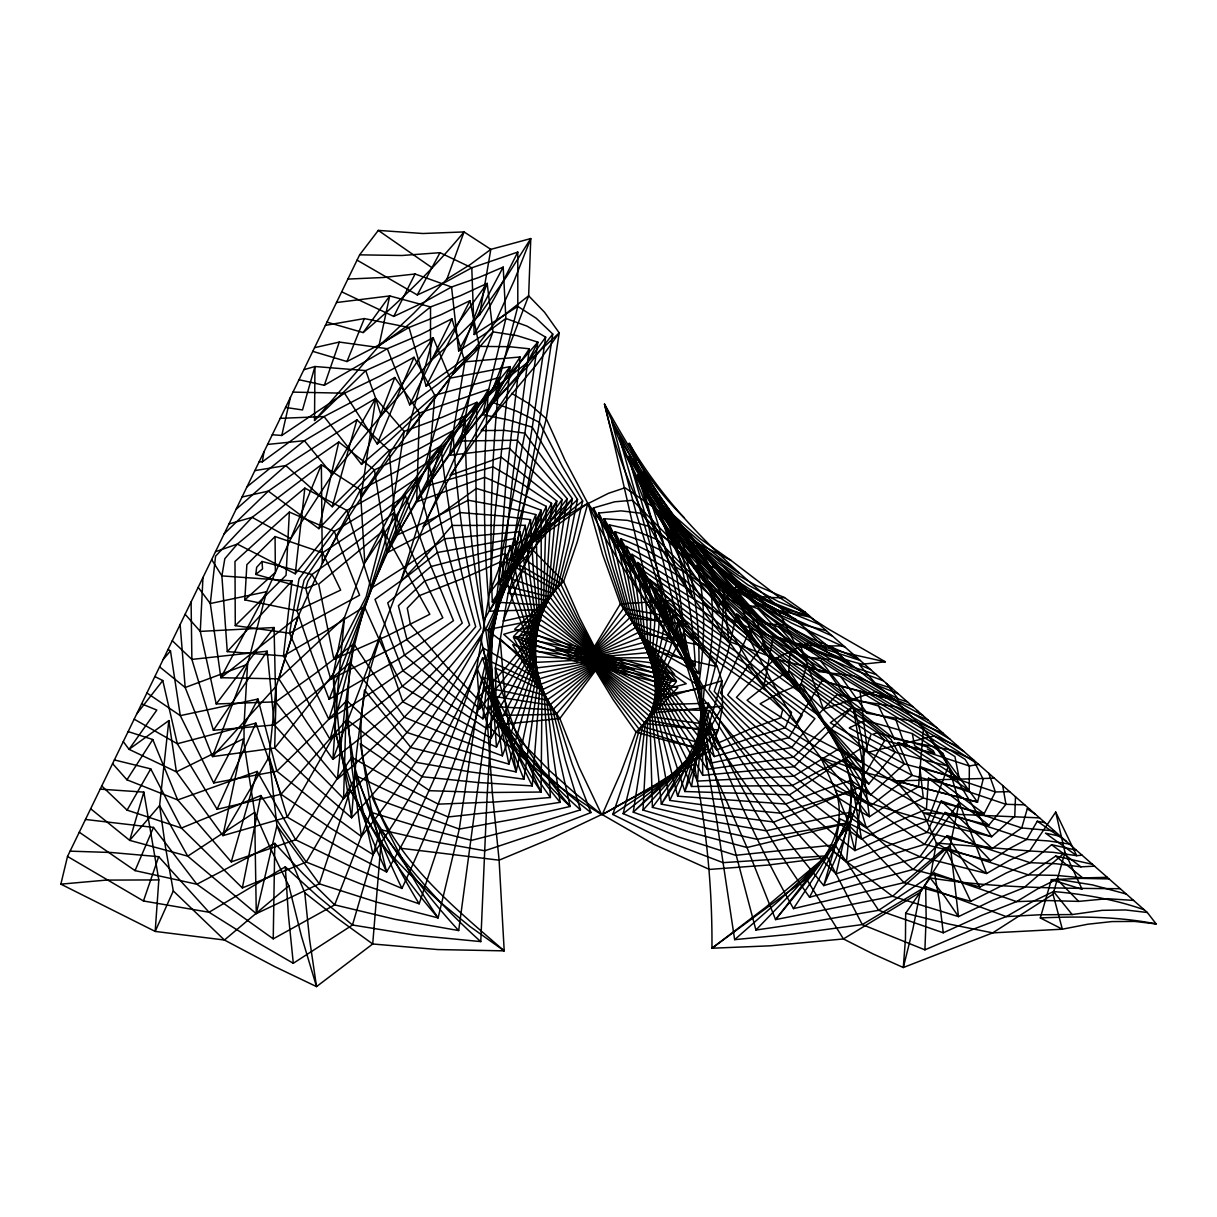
<?xml version="1.0" encoding="UTF-8"?>
<svg xmlns="http://www.w3.org/2000/svg" width="1217" height="1217" viewBox="0 0 1217 1217"><rect width="100%" height="100%" fill="white"/><g stroke="black" fill="none" stroke-linecap="round" stroke-linejoin="round"><path stroke-width="1.5" d="M168.037 649.437L170.486 650.943L180.299 715.642L213.69 782.957L276.868 771.213L312.404 736.331L346.678 700.596L379.841 731.402L415.94 762.314L469.61 771.806L523.903 779.199L538.431 679.101L533.016 642.226L543.33 609.611L546.327 506.394L515.825 490.801L484.685 477.307L416.655 501.815L419.439 413.035L394.795 377.483L360.232 397.64L324.041 416.564L262.294 461.867L259.115 461.852M927.4 746.934L877.442 732.74L832.398 703.517L789.361 670.993L766.558 684.669L747.086 700.247C783.52 729.166 823.879 752.806 865.652 773.099L884.683 740.392L877.442 732.74L872.619 734.277L884.683 740.392L934.626 753.414L933.272 750.706L927.4 746.782M314.518 420.473L314.944 366.515L365.709 370.592L400.576 354.862L433.146 337.702L449.971 378.198L425.265 464.544L391.828 510.973L364.781 562.665L344.457 617.506L333.26 674.248L335.542 732.801L350.268 790.046L380.906 844.248L408.395 872.893L438.09 900.458L470.036 926.563L504.203 950.857L499.107 860.176L492.337 792.936L487.561 725.165L478.935 696.885L476.79 667.494L489.584 592.846L494.817 516.191L510.166 366.591L449.971 378.198C404.972 438.287 356.398 496.049 322.292 563.456L298.165 616.456L278.815 678.843L307.688 723.491L332.895 759.317C384.952 720.236 433.435 676.241 475.725 626.694C458.246 567.761 447.567 506.957 440.828 445.909L402.142 468.545L360.338 489.903L322.292 563.456L321.364 464.757L360.338 489.903L364.781 562.665L403.466 504.857L440.828 445.909L421.584 513.97L400.621 581.985L332.895 759.317L337.87 688.274L344.457 617.506L278.815 678.843L220.885 677.732L210.298 603.526L215.561 556.184L252.132 517.331L321.364 464.757L290.741 538.69L266.614 591.69L220.885 677.732L298.165 616.456L276.305 686.129L269.185 756.776L276.928 825.598L304.782 892.776L309.559 939.311L316.526 986.607L372.706 943.981L437.861 949.564L504.203 950.857C447.339 901.63 380.997 848.173 365.83 770.422C353.645 725.864 366.15 679.466 380.312 636.826L402.857 701.844L448.434 725.013L496.475 747.101L516.951 701.798L535.024 656.708L536.241 634.757L526.794 583.308L520.115 531.631L444.707 538.751L409.262 563.973L371.231 588.267L346.906 510.425L304.843 488.123L237.33 544.09L224.826 558.694L221.89 575.9L227.275 651.612L283.455 655.933L324.65 631.79L364.4 606.629L382.108 646.029L402.401 686.358L450.99 715.809L491.242 738.004L514.472 694.435L534.917 651.08L537.214 629.417L530.049 577.497L525.288 525.348L452.252 525.44L428.186 553.005L400.621 581.985C423.866 521.135 455.128 463.738 476.958 402.295L442.44 417.172L404.166 431.411L361.069 496.369L375.688 398.339L365.709 370.592L314.518 420.473L378.913 346.024L413.841 313.225L446.943 279.058L470.279 264.53L490.831 249.363L530.779 238.562L528.634 295.822L492.687 389.455L459.189 423.181L425.265 464.544L470.325 416.686L510.166 366.591C486.1 422.679 449.879 472.105 423.09 526.794L476.395 488.458L509.299 498.362L541.048 510.136L541.489 614.296L534.141 642.53L510.029 680.592L482.845 718.836L446.958 691.195L404.561 655.339L387.736 602.856L430.848 566.605L510.075 545.809L520.511 594.246L534.065 642.515L537.123 673.579L516.13 771.913L462.932 760.671L410.92 747.557L364.522 690.054L356.535 752.775L351.576 817.794L316.055 787.003L274.677 748.09L276.305 686.129L212.503 756.594L185.182 687.514L180.131 624.504M172.282 640.705L191.875 659.416L267.162 651.201L274.327 724.952L311.506 765.934L343.59 798.611L345.537 730.094L350.207 662.657L312.936 694.283L274.327 724.952L213.386 730.261L191.875 659.416L191.099 601.928M927.384 748.972L934.626 753.414M1082.065 855.186L1076.71 855.688L1053.603 852.387L1029.552 850.957L1009.136 860.48L986.622 873.502L919.976 856.692L823.757 885.596C781.101 833.782 740.012 780.371 704.78 723.157L685.84 662.976C683.072 611.816 677.504 560.17 659.34 511.901C704.613 576.219 767.623 624.017 828.488 672.484L782.044 644.569L736.696 614.129C762.101 663.311 786.486 713.588 820.699 757.415L845.663 785.878L869.425 816.713C811.328 783.702 758.145 741.777 714.196 691.332L727.705 652.89L736.696 614.129L777.937 649.437L822.144 680.607L860.054 691.515L934.26 736.011L974.361 761.857L983.153 779.199L977.54 802.079L918.546 786.714L895.453 799.645L869.425 816.713L862.138 760.808L853.132 706.575L794.123 766.725L702.726 775.351L702.3 730.443L699.729 687.407L676.469 638.773L655.37 588.252L691.758 615.711L730.611 642.059L778.758 659.69L828.488 672.484L853.132 706.575C863.34 736.924 869.166 770.604 857.848 801.44M1024.699 804.833L1005.957 804.315L928.48 778.18L926.396 809.32L895.682 822.16L861.53 839.152C800.999 798.702 747.649 747.649 704.78 688.776C711.823 653.879 715.505 617.567 709.648 582.228C752.441 626.74 803.266 662.307 851.961 699.912L896.26 706.788L927.993 719.947M1015.495 796.755L1014.765 816.272L991.612 836.733C938.809 823.696 885.672 810.994 835.364 789.879L820.699 757.415L869.227 773.586L918.546 786.714L923.429 728.496L895.103 700.018C800.543 621.081 693.036 552.153 629.235 443.353C652.464 515.156 689.963 581.878 745.397 633.753C786.517 672.879 826.571 713.101 867.538 752.425L895.864 780.903L923.231 812.85L936.36 843.016L930.168 877.929L905.661 913.282L905.463 938.992L903.303 967.53L873 953.915L843.411 938.946L806.293 878.72C829.705 855.232 847.473 823.346 835.364 789.879L846.56 817.748L854.897 850.607L893.126 833.691L927.719 820.76L948.454 765.828L923.429 728.496L977.54 802.079L895.864 780.903L994.35 778.195M357.068 260.134L417.294 294.955L445.711 281.994L471.785 267.801L517.788 252.071L517.803 306.395L493.296 402.66L517.073 411.376L539.435 422.36L562.026 465.883L582.669 501.054L573.085 541.884L560.641 583.947L538.614 609.854L513.544 636.506L597.015 652.753L577.634 618.738L560.641 583.947L515.263 552.868L538.051 430.499L552.761 334.036L536.241 318.261L517.803 306.395L474.189 334.523L471.785 267.801L440.006 252.68L401.945 255.494L359.639 254.84L67.513 856.449L60.85 884.151L155.183 931.416L224.43 940.026L274.525 966.526L316.526 986.607L301.466 936.269L288.855 885.793L270.722 848.873L254.642 812.378L244.024 743.328L244.039 724.708L247.568 664.284L266.614 591.69L210.298 603.526L198.188 587.324M1054.394 830.907L1021.717 827.94L992.251 848.538L927.156 832.428L888.669 845.465L846.423 862.199C792.48 816.79 746.204 762.648 708.37 703.228L654.457 704.841L623.576 683.893L594.474 661.774L598.658 660.025L594.215 655.917L643.61 642.5L698.847 673.701C699.851 631.425 696.063 588.556 683.543 548C723.141 594.824 771 633.905 819.117 671.617L853.802 675.907L898.298 693.873M67.513 856.449L143.454 900.976L209.035 912.248L285.295 866.839L317.439 896.047L352.489 925.011L415.666 935.249L480.776 941.608L486.906 800.132L491.82 715.611L556.169 714.273L597.714 666.581L513.437 637.373L533.289 676.18L556.169 714.273L572.142 764.033L590.99 812.56L539.633 832.443L484.807 850.774L431.898 841.358L380.419 829.675L352.489 925.011L293.297 963.286L254.718 940.924L209.035 912.248L158.697 856.677L111.386 852.508L70.084 851.155M969.204 790.335L969.341 765.995L965.096 759.332L878.522 705.997L837.281 694.329L792.404 663.752L750.235 629.189L733.379 666.992L720.312 692.99C763.789 738.613 815.36 775.974 870.809 805.7L892.852 788.54L912.202 775.381L969.204 790.335L898.161 742.583L912.202 775.381L868.542 752.045L826.237 726.275L793.423 757.172L707.275 769.342L680.136 726.99L655.689 682.357L651.551 662.839L654.64 624.58L655.37 588.252M79.272 832.215L135.057 870.627L196.88 884.242L274.799 843.335L273.232 938.855L334.675 904.87L370.774 812.226L420.215 827.271L471.496 840.369L527.463 826.054L580.479 809.868L565.403 760.306L552.746 709.8L534.065 674.218L517.788 638.104L538.994 612.136L557.797 586.731L568.871 542.645L577.512 499.518L556.26 466.993L532.285 427.213L545.672 337.17L527.067 326.141L505.876 318.474L483.636 334.797L458.626 350.968L451.553 287.014L415.073 273.992L383.735 277.476L347.879 279.073M486.694 728.557L492.672 631.288L515.034 538.462L437.542 552.488L407.208 576.295L374.988 599.388L402.994 670.841L448.556 703.578L486.694 728.557L512.448 686.92L535.1 645.497L538.416 624.215L533.457 572.051L530.506 519.644L500.719 515.871L460.087 512.585L425.144 532.955L387.402 552.594L374.44 469.884L338.782 441.984L268.303 491.12L224.187 533.791M112.603 763.607L126.948 779.808L177.712 799.965L257.198 771.411L295.64 839.776L353.584 867.873L401.96 888.44C433.708 819.984 460.254 749.261 483.255 677.443L544.227 695.135L596.391 664.086L584.312 656.13L595.934 654.594L571.792 626.086L549.917 596.938L498.864 584.266L505.922 482.16L520.1 356.992L464.864 361.875L438.348 383.751L409.688 404.85L387.28 348.686L339.3 342.068L314.549 347.682M974.102 760.427L951.283 750.083L894.389 738.795L837.281 694.329L817.961 714.896L777.404 685.992L739.312 653.772L698.877 626.283L661.211 597.091L658.443 631.334L652.981 667.874L656.054 687.088L678.204 732.193L702.726 775.351M202.965 577.497L200.273 631.395L216.23 703.958L275.757 701.859L315.462 673.336L353.828 643.823L377.726 680.181L404.409 717.239L452.344 737.213L502.378 755.833L519.902 708.979L535.419 662.352L535.541 640.203L523.736 589.439L515.034 538.462M244.815 599.875L246.853 564.673L275.072 536.545L322.596 552.761L340.654 590.093L297.024 610.691L244.815 599.875L275.361 572.386L275.072 536.545M154.863 676.546L162.774 680.546L177.317 743.754L217.113 809.32L281.021 794.245L346.921 719.597L387.812 751.832L422.177 776.735L477.17 782.44L532.24 785.923L540.059 684.562L531.555 641.831L545.368 605.138L551.575 503.351L522.306 483.97L492.976 466.826L427.334 485.781L434.773 395.282L414.023 357.266L380.267 375.916L344.548 393.213L281.781 435.458L272.273 434.743M289.372 512.083L286.056 575.291L235.277 625.644L289.555 633.205L359.593 595.219L334.279 531.388L289.372 512.083L234.987 561.448L235.277 625.644M925.665 886.737L862.275 924.57L826.662 855.84L723.05 862.655L666.277 840.901L612.79 814.462L627.531 771.289L639.412 729.485L676.515 681.459L592.831 665.303L614.935 698.102L639.412 729.485L704.871 751.421L716.737 820.517L734.657 939.646L791.522 934.184L862.275 924.57L924.905 949.838L926.152 917.192L925.665 886.737L1006.261 916.599L1039.82 914.773L1072.177 914.56L1102.176 910.346L1125.497 909.951L1147.342 912.507L1156.15 923.931L1134.716 921.421L1111.942 921.573L1087.831 924.22L1062.35 929.195L992.692 932.876L948.986 924.068L905.661 913.282M100.19 789.148L143.834 792.115L158.819 879.921L155.183 931.416L173.301 890.935L165.542 847.58L159.61 805.578L168.828 720.601L129.048 749.337L123.282 741.609M280.245 418.344L324.041 416.564L361.54 464.377L391.205 439.109L419.439 413.035L488.504 389.364C483.088 463.16 482.708 537.442 489.569 611.162L543.33 609.611L568.491 633.175L595.448 656.267L591.264 658.017L595.706 662.109L538.431 679.101L483.073 647.976C448.875 714.668 408.121 777.922 361.388 836.505L322.475 807.829L276.868 771.213L257.958 699.045L180.299 715.642L146.907 692.945M1092.486 864.344L1055.687 856.053L1028.319 874.871L1000.861 886.189L970.71 901.341L904.048 882.644L846.789 823.072L757.187 839.304L699.319 826.617L643.017 810.081L647.748 720.129L665.091 678.021L648.311 650.73L632.901 622.48L620.472 574.15L609.489 524.923L634.163 530.323L657.256 539.587L685.399 568.263L715.992 596.026L690.222 544.988L662.291 510.379L637.875 474.858L662.413 558.253L682.707 641.207L632.901 622.48L593.272 653.286L610.326 663.189L593.713 663.965L619.559 692.777L647.748 720.129L710.043 731.797C734.49 792.252 761.507 851.733 793.469 908.612L904.048 882.644L945.168 847.717L1028.319 874.871L1056.128 875.358L1082.795 877.929L1107.272 877.32M380.906 844.248L372.706 943.981L337.383 918.363L304.782 892.776M101.741 785.939L127.085 810.126L181.424 828.062L260.864 795.522L282.39 828.458L306.288 862.047L360.977 883.983L419.15 903.805L448.206 816.957L484.472 687.179L546.783 700.201L596.68 664.741L579.596 654.852L596.163 654.092L573.116 624.002L552.412 593.242L502.606 575.869L513.042 474.113L529.349 348.792L509.162 346.678L479.27 346.389L453.911 366.621L426.178 386.215L408.988 327.479L364.339 318.58L325.395 325.35M185.106 614.266L200.273 631.395L274.053 627.531L275.757 701.859L308.753 744.743L337.383 779.093L344.563 711.002L353.828 643.823M215.485 551.712L237.33 544.09L295.259 573.815L304.843 488.123M292.978 392.117L344.548 393.213L377.194 443.962L406.813 420.048L434.773 395.282L499.609 377.422C492.064 451.979 489.067 527.067 492.307 601.943L545.368 605.138L569.465 630.68L595.569 655.689L589.637 657.576L595.904 662.778L540.059 684.562L482.571 657.804C451.872 726.427 415.438 792.495 373.056 854.623L330.826 828.336L281.021 794.245L255.859 723.126L177.317 743.754L134.174 719.171M1009.669 791.643L995.4 791.963L919.778 766.558L923.307 798.002L880.849 774.301L839.684 748.272L793.727 776.187L697.463 781.086L701.175 733.166L701.707 687.955L674.02 635.091L649.498 579.52L689.035 608.196L721.62 630.056L758.936 662.337L798.93 691.362L806.339 666.323L763.135 634.498L723.126 598.475C724.115 629.478 717.741 660.329 709.07 689.948C752.775 744.789 806.552 791.293 866.337 827.849L896.427 810.826L923.307 798.002L984.127 813.641L995.4 791.963L988.767 773.297M299.002 379.719L324.315 385.302L387.28 348.686L420.899 334.462L451.903 318.808L464.864 361.875L449.423 455.325L509.284 448.221L562.026 499.502L549.917 596.938L527.509 640.735L544.227 695.135L550.403 797.515L494.939 801.988L438.318 804.133L393.7 781.177L351.759 757.339L295.64 839.776L231.26 861.864L177.712 799.965L152.764 739.525L128.15 731.584M168.828 720.601L176.404 771.852L222.909 835.638L269.185 756.776L287.242 817.124L341.186 848.401L386.58 871.981L370.835 806.78L360.323 743.678L429.631 790.7L485.629 792.526L541.109 792.039C522.063 752.197 506.835 710.545 495.349 667.92L541.991 689.917L596.132 663.448L594.489 662.231L600.285 660.466L594.033 655.248L641.161 637.419L695.318 665.729C693.005 619.788 685.825 573.815 671.145 530.14L703.365 567.761L739.434 602.172L746.964 619.955L753.338 639.746L717.452 610.751L684.38 579.383L651.597 559.729L626.253 546.387L641.161 637.419L668.3 678.888L645.269 723.476L640.233 767.273L633.251 812.18L689.02 831.956L746.995 847.519L850.531 822.373L824.061 858.031L767.486 865.104L709.42 869.425L653.955 844.37L602.248 814.599L653.073 786.136L710.12 750.372L718.304 729.941L722.548 706.179L651.749 712.858L621.887 688.563L594.155 662.915L602.506 661.059L593.805 654.579L638.545 632.384L703.609 645.999C671.434 614.068 643.61 577.847 620.594 538.827C637.647 582.456 659.462 624.245 685.84 662.976L670.886 639.412L648.691 526.292L628.322 456.405C650.989 497.51 679.223 535.571 712.325 568.871L693.34 546.174L675.572 522.245L625.021 487.774L608.47 493.311L588.146 503.564L606.279 529.167L626.147 554.039L647.687 577.953L670.902 600.65L717.3 666.657L721.894 680.805L722.548 706.179L695.485 753.582L661.333 804.148L686.312 761.005L704.78 723.157L701.874 745.032L746.995 847.519L775.564 919.611L812.287 874.627L850.531 822.373L862.716 786.091L773.875 822.053L717.406 814.508L661.333 804.148L651.749 712.858L660.192 676.698L638.545 632.384L620.594 538.827C667.753 556.078 705.647 590.656 751.756 610.173L712.325 568.871L679.664 548.289L648.691 526.292L627.47 520.374L604.058 518.701L616 568.735L629.904 617.658L641.116 637.328L658.367 676.196L653.27 708.933L669.761 800.406L725.134 807.86L780.31 813.123L852.25 790.959L846.5 829.644L836.049 873.882C786.532 825.704 744.53 770.163 709.648 710.591L653.27 708.933L622.815 686.282L587.415 656.967L595.737 655.126L570.575 628.307L547.559 600.909L528.239 596.117L508.143 593.272L495.349 667.92L496.034 696.717L504.127 724.161L549.445 770.498L574.667 792.936L601.624 814.538L552.335 837.95L499.107 860.176L399.83 848.158M482.845 718.836L493.235 631.44L505.268 553.613L424.687 581.026L398.37 605.731L407.056 639.929L446.183 678.706L479.681 708.857L506.957 675.268L531.373 641.785L516.875 597.745L505.268 553.613M255.813 574.409L256.65 567.32L262.005 561.463L311.932 574.515L317.302 583.764L305.786 588.419L255.813 574.409L262.537 568.917L262.005 561.463M500.674 561.874L493.022 631.395L477.201 698.695L446.198 666.186L410.448 624.625L407.269 608.15L419.135 595.737L461.715 578.927L500.674 561.874L513.133 601.411L528.148 640.903L503.944 669.776L477.201 698.695M649.498 579.52L650.669 617.856L649.878 657.773L655.05 677.534L681.581 721.59L711.124 763.059L757.902 753.201L791.659 747.527L814.934 718.638L780.386 693.158L747.649 665.212L705.814 636.719L666.992 605.975L662.078 638.104L654.153 672.834L656.115 691.712L675.8 737.198L697.463 781.086M211.667 559.577L221.89 575.9L292.034 580.874L283.455 655.933L308.266 702.224L330.081 739.388C380.13 705.875 427.486 668.163 469.61 625.036C451.233 571.96 438.424 517.073 428.719 461.791L389.242 486.785L346.906 510.425L295.259 573.815M312.769 351.348L346.967 361.54L378.715 345.08L408.988 327.479L440.95 314.731L470.005 300.675L479.27 346.389L460.604 441.026L517.179 440.219L567.198 498.742L552.412 593.242L524.831 640.005L546.783 700.201L552.716 751.497L560.124 802.338L505.055 810.765L448.206 816.957L401.108 797.074L356.459 775.959L306.288 862.047L242.35 887.923L181.424 828.062L150.741 768.87L114.383 759.94M341.688 291.821L393.76 316.435L423.699 302.364L451.553 287.014L479.057 277.385L503.199 267.101L505.876 318.474L482.647 414.601L508.387 419.926L532.285 427.213L510.836 560.139L557.797 586.731L576.037 620.32L596.71 653.164L555.834 648.418L597.349 665.988L552.746 709.8L488.762 706.316L458.687 930.564L395.388 919.398L334.675 904.87L303.352 874.034L274.799 843.335M1002.656 785.482L1005.957 804.315L988.873 825.156L926.396 809.32L884.942 785.33L844.735 759.058L819.847 770.726L792.191 785.558L691.499 786.486L672.925 741.959L655.887 696.23L654.944 675.283L647.992 652.692L646.577 611.193L643.626 570.91L712.417 617.764L748.987 650L788.312 679.086L790 651.414L820.638 660.816L857.955 684.745L950.036 739.297M846.423 862.199L850.744 818.767L851.094 780.34L819.726 790.837L785.497 804.041L677.626 796.177L654.457 704.841L656.906 675.8L643.61 642.5L631.988 554.298L693.72 592.405L728.146 624.215L765.417 653.316L761.507 635.289L756.381 619.407L779.108 627.09L801.775 643.565L829.827 661.82L890.707 698.026L923.034 715.581M228.963 523.964L252.132 517.331L290.741 538.69L332.332 474.539L381.195 415.651L430.514 361.084L456.025 338.311L479.62 314.853L490.831 249.363L464.042 231.93L422.907 233.512L378.304 230.393L359.639 254.84M669.654 538.72L671.89 513.817L654.305 488.565M262.294 461.867L263.998 451.811M479.681 708.857L494.315 626.086L510.075 545.809M857.164 803.159L841.175 845.906L823.757 885.596L834.33 848.736L840.019 818.813L879.572 838.863L919.976 856.692L959.148 802.49L950.203 845.13L920.235 892.274L912.948 928.784L903.303 967.53L992.692 932.876L1053.024 894.221L1064.997 852.402L1055.702 812.058L1029.552 850.957L936.36 843.016L986.622 873.502L959.148 802.49L948.454 765.828L991.612 836.733L923.231 812.85L1039.561 817.885M242.35 887.923L260.864 795.522M672.682 614.874L665.79 643.869L655.857 675.526L655.324 700.612L684.882 791.522L789.453 794.853L863.766 746.538L861.21 796.77L854.897 850.607C798.017 807.023 745.93 756.594 703.396 698.801L696.656 742.963L684.882 791.522L706.119 734.749L721.894 680.805L655.324 700.612L624.169 681.414L594.581 661.181L597.395 659.675L594.383 656.602L645.908 647.596L681.261 658.351L717.3 666.657C687.118 634.955 660.527 599.875 637.784 562.482C685.688 595.767 735.677 627.12 792.297 643.245L742.963 606.857L696.413 565.388C707.016 604.225 704.217 645.208 698.801 684.654C674.69 645.968 654.335 604.955 637.784 562.482L645.908 647.596L655.78 675.496L683.528 717.376L714.242 756.548L753.186 745.778L788.905 737.745L828.092 762.131L868.847 783.946L895.18 752.273L947.647 766.041L943.069 753.369L912.309 733.592L865.044 720.327L819.756 690.739L776.689 657.576L755.529 676.363L736.437 697.356L762.085 718.304L788.905 737.745L802.186 715.185L778.408 696.383L755.529 676.363L712.493 646.988L672.682 614.874L696.687 686.586L714.242 756.548M691.499 786.486L700.064 735.722L704.232 688.639L671.738 631.608L643.626 570.91M242.046 497.023L268.303 491.12L318.884 528.695L338.782 441.984M281.781 435.458L290.452 397.32M708.37 703.228L695.85 747.497L677.626 796.177M330.081 739.388L364.4 606.629M1109.098 878.917L1080.757 878.37L1051.382 879.693L1040.322 917.937L1062.35 929.195L1053.024 894.221M520.115 531.631L491.668 631.014L491.242 738.004M383.37 530.597L366.089 596.984L333.899 659.325L318.702 584.145L383.37 530.597L429.829 614.266L387.234 635.852L333.899 659.325M1126.333 894.054L1092.44 884.896L1056.843 879.176L1037.645 888.836L1016.575 901.614L981.511 915.443L943.266 932.8L878.659 910.301L835.075 844.872L735.6 855.323L677.991 836.733L623.15 813.641L634.027 769.494L642.485 726.595L672.134 679.938L648.281 647.246L626.816 612.942L611.543 563.623L598.703 513.042L620.959 510.851L640.461 513.163L691.362 564.369C672.697 519.34 644.782 479.711 619.575 438.303L673.016 624.549L626.816 612.942L592.633 652.023L634.087 669.624L593.151 664.893L616.623 696.474L642.485 726.595L707.229 745.078L755.909 930.031L810.933 921.999L878.659 910.301L934.534 873.182L1016.575 901.614L1048.233 900.565L1078.673 901.386L1107.227 898.709L1133.575 900.413M1029.673 809.199L1027.27 808.803L1021.717 827.94L941.228 801.029L927.156 832.428L888.516 807.449L851.094 780.34M254.87 470.599L285.752 465.563L332.256 506.774L356.946 419.835L389.105 450.381L396.575 535.267L433.815 518.016L468.165 500.233L502.788 506.576L535.769 514.563L537.032 566.97L539.846 619.164L534.978 642.759L536.119 667.981L508.934 764.109L457.181 749.124L407.071 732.512L377.209 697.311L350.207 662.657M231.26 861.864L257.198 771.411M143.834 792.115L129.702 840.369L187.737 856.159L256.285 913.648L319.295 883.816L350.268 790.046C375.14 835.471 404.272 878.659 438.105 917.907L459.296 829.081L478.935 696.885C505.04 736.726 535.465 773.799 570.164 806.46L515.917 818.813L459.296 829.081L372.25 797.485C390.672 839.426 412.578 879.861 438.105 917.907L377.133 902.238L319.295 883.816L276.928 825.598L256.285 913.648L254.642 812.378L187.737 856.159L159.61 805.578L129.702 840.369L90.666 808.773M525.288 525.348L508.843 577.923L490.192 630.619L492.231 688.913L496.475 747.101M492.687 389.455L525.759 363.883L559.196 332.88L536.758 364.355L481.171 430.62L504.31 430.362L524.862 433.191L572.37 498.742L539.466 532.574L499.244 567.898L524.862 433.191L537.868 342.129L502.089 383.172L459.189 423.181L492.991 331.861L487.18 283.378L430.514 361.084L430.514 306.927L389.714 295.929L378.913 346.024L405.672 326.962L430.514 306.927L460.437 295.67L487.18 283.378L452.8 374.304L474.356 352.869L492.991 331.861L516.997 335.618L537.868 342.129C514.517 390.246 480.03 431.472 450.047 475.421L501.191 457.105L556.808 501.054L526.535 546.6L489.584 592.846L499.244 567.898L511.87 546.524L530.049 482.601L546.281 418.678L559.196 332.88L544.501 312.206L528.634 295.822L495.532 321.836L475.208 348.245L452.8 374.304L406.919 433.632L433.146 337.702L381.195 415.651L375.673 398.431L304.372 440.691L247.021 486.785M678.234 623.758L669.806 648.752L658.549 676.256L686.205 714.288L716.661 749.824L752.623 737.259L785.208 727.842L791.552 712.295C756.487 679.314 713.071 657.195 678.234 623.758L696.58 686.555L716.661 749.824M394.004 512.707L367.717 597.425L330.826 679.269L317.257 633.205L305.786 588.419L307.871 581.209L311.932 574.515L354.025 544.258L394.004 512.707L416.366 563.593L442.836 617.78L393.289 647.596L330.826 679.269M328.833 719.353L368.173 597.547L416.792 478.251C428.977 527.372 443.566 576.006 462.277 623.058C421.249 659.644 375.992 691.195 328.833 719.353L307.901 675.602L289.555 633.205L299.032 578.805L334.279 531.388L376.844 505.496L416.792 478.251M530.506 519.644L510.988 574.759L488.215 630.087L493.676 693.066L502.378 755.833M143.454 900.976L158.697 856.677M324.315 385.302L339.3 342.068M709.648 710.591L692.823 753.201L669.761 800.406M405.185 495.243L368.416 597.608L329.122 699.303L311.902 654.335L297.024 610.691L304.113 580.19L322.596 552.761L365.07 524.664L405.185 495.243L425.509 552.929L453.485 620.67L400.058 658.199L329.122 699.303M535.769 514.563L512.981 571.792L485.689 629.402L495.076 696.945L508.934 764.109M446.943 279.058L464.042 231.93C433.754 268.683 399.511 301.892 363.122 332.576L326.962 322.14M361.54 464.377L394.795 377.483M861.104 762.207L871.22 733.897L835.729 709.952L801.486 683.939L780.264 692.488L760.093 703.776L805.091 732.725L861.104 762.207L823.833 721.057L801.486 683.939M346.967 361.54L364.339 318.58M1094.57 866.169L1080.924 866.839L1056.067 863.751L1030.16 862.686L1006.292 872.969L980.035 886.995L913.161 869.44L881.154 841.662L850.151 812.287L832.93 851.657L809.548 897.218C771.03 843.153 738.689 784.935 710.515 724.891L649.908 716.585L620.807 690.739L593.957 663.448L605.61 661.911L593.561 653.925L635.791 627.394L687.209 649.467C678.097 596.589 665.395 544.258 648.22 493.417C681.703 541.641 721.696 585.453 765.797 624.138L784.691 624.732L811.161 638.438L858.122 658.61M920.235 892.274L843.411 938.946L770.133 945.822L711.945 948.226C712.447 886.417 705.997 824.822 694.146 764.185L701.874 745.032L633.251 812.18L674.279 774.97L718.304 729.941L681.839 727.523L645.269 723.476L618.16 694.694L593.455 664.436L618.236 665.319L592.968 652.647L629.904 617.658L687.301 624.306C654.974 593.059 627.059 557.325 604.058 518.701C621.552 561.341 643.93 602.019 670.886 639.412C642.074 594.87 609.413 552.579 588.146 503.564L602.628 554.45L620.366 603.936L645.968 640.188L674.614 674.461L591.903 650.836L620.366 603.936L670.902 600.65M377.194 443.962L414.023 357.266M135.057 870.627L153.494 827.408L85.464 819.467M683.604 632.612L661.789 677.124L688.837 711.139L718.365 742.902L751.254 728.572L780.629 717.771L782.653 709.891L769.646 697.934L719.506 662.915L683.604 632.612L696.9 686.647L718.365 742.902M428.719 461.791L371.231 588.267M546.327 506.394L520.846 558.36L489.569 611.162M255.859 723.126L217.113 809.32M495.532 321.836L514.365 280.214L530.779 238.562L506.257 277.172L479.62 314.853M451.903 318.808L409.688 404.85M826.373 630.725L803.372 624.686L778.713 614.539L748.181 592.77L725.667 573.481L699.988 548.076L679.162 523.645L660.146 497.312L660.618 502.423L675.481 524.192L691.423 544.988L711.884 568.582L714.835 563.182L736.878 580.874L767.212 600.27L792.556 613.551L819.117 624.367M517.788 252.071L496.901 293.556L474.189 334.523M551.575 503.351L525.105 552.077L492.307 601.943M470.005 300.675L426.178 386.215M503.199 267.101L458.626 350.968M318.884 528.695L374.44 469.884L415.408 450.838L452.983 430.651L421.234 492.079L387.402 552.594M415.073 273.992L393.76 316.435M332.256 506.774L389.105 450.381L428.886 433.693L465.077 416.077L432.187 476.212L396.575 535.267M257.958 699.045L213.69 782.957M511.612 393.35L529.562 404.09L546.281 418.678L565.084 460.437L587.826 503.366L528.421 545.52L516.343 567.731L508.143 593.272L535.997 545.551L556.808 501.054L547.559 600.909L529.73 641.344L541.991 689.917L541.109 792.039C515.384 752.927 494.041 711.002 476.79 667.494C453.287 738.369 424.718 807.647 386.58 871.981C365.785 827.088 348.99 780.401 335.542 732.801L287.242 817.124L222.909 835.638L243.461 738.81L176.404 771.852L129.048 749.337L156.826 710.074L141.613 703.852M440.006 252.68L417.294 294.955M488.504 389.364L454.656 446.198L416.655 501.815M846.789 823.072L820.182 868.132L793.469 908.612M499.609 377.422L465.913 432.141L427.334 485.781M150.741 768.87L127.085 810.126M520.1 356.992L487.941 406.387L449.423 455.325M1045.068 822.722L1037.28 821.232L1026.692 839.441L1009.562 848.508L990.638 860.738L924.616 844.37L887.847 818.661L852.25 790.959M529.349 348.792L498.483 394.871L460.604 441.026M710.515 724.891L684.988 763.865L652.403 807.388L708.796 820.775L766.147 830.8L850.151 812.287M562.026 499.502L534.004 540.941L498.864 584.266M126.948 779.808L152.764 739.525M1069.317 844.005L1048.385 840.932L1026.692 839.441L945.077 812.439L924.616 844.37L887.741 855.688L836.049 873.882M545.672 337.17L518.199 375.049L482.647 414.601M267.162 651.201L213.386 730.261M598.11 667.159L559.835 718.517L504.127 724.161M552.761 334.036L527.22 367.002L493.296 402.66M567.198 498.742L538.583 536.149L502.606 575.869M363.122 332.576L389.714 295.929L336.485 302.531M274.053 627.531L216.23 703.958M710.043 731.797L675.937 773.723L643.017 810.081M136.7 713.968L162.774 680.546M763.607 643.656L727.644 694.983C769.798 735.387 818.722 768.201 870.596 794.792L904.383 763.926L959.209 778.332L954.934 756.578L895.986 720.008L851.626 707.549L806.384 677.504L763.607 643.656L821.749 720.479L870.596 794.792M163.154 659.477L170.486 650.943M835.075 844.872L794.473 890.068L755.909 930.031M292.034 580.874L227.275 651.612M577.512 499.518L543.68 532.088L510.836 560.139M343.59 798.611C396.925 747.679 444.813 691.028 485.142 629.25C470.933 559.166 465.335 487.53 465.077 416.077M826.662 855.84L779.017 900.641L734.657 939.646M1076.36 850.181L1051.61 844.704L1030.16 862.686L947.161 835.668L913.161 869.44L809.548 897.218M236.052 509.375L285.752 465.563L356.946 419.835M824.061 858.031L765.402 907.502L711.945 948.226L806.293 878.72M288.855 885.793L224.43 940.026L173.301 890.935M707.229 745.078L663.6 781.938L623.15 813.641M337.383 779.093C390.535 734.186 439.185 683.878 480.852 628.094C464.757 563.471 456.527 497.084 452.983 430.651M582.669 501.054L548.35 528.467L515.263 552.868M704.871 751.421L656.678 785.437L612.79 814.462M694.146 764.185L602.248 814.599L620.776 772.658L636.05 732.117L677.839 687.635L592.481 665.699L613.109 699.577L636.05 732.117L672.758 742.294L710.12 750.372M511.87 546.524L587.826 503.366L577.33 541.671L563.593 581.498L540.667 604.955L514.654 629.235L592.177 650.912M924.905 949.838L972.292 929.605L1006.261 916.599L1030.966 902.436L1053.526 891.544C1084.347 894.191 1115.137 899.454 1144.345 909.86M593.394 507.976L614.631 501.8L632.566 500.278L679.466 547.893L647.277 480.091L611.649 420.778L636.734 514.974L667.89 616.167L623.621 608.363L607.085 558.862L593.394 507.976C613.946 546.752 638.864 583.247 667.89 616.167M303.87 369.694L314.944 366.515L302.516 409.946L285.539 407.436M978.59 764.352L969.341 765.995L898.161 742.583M860.206 660.435L826.465 649.589L789.027 626.116L756.791 602.385L735.737 585.149L715.718 566.377L696.793 546.129L690.222 544.988L717.802 577.193L747.634 606.614L761.112 605.655L791.233 622.906L845.435 647.459M60.85 884.151L106.183 880.104L158.819 879.921M1147.342 912.507L805.35 612.273L784.539 597.593L755.27 585.058L738.704 575.55L722.898 564.642L694.709 540.105L671.89 513.817L700.368 538.903L731.021 560.428L778.819 597.091L827.636 628.55L885.337 661.805L862.412 664.178C831.12 657.454 801.836 640.112 776.081 621.005C757.172 610.173 744.698 588.769 722.639 584.038L689.065 549.263L659.34 511.901C689.948 591.021 737.867 662.002 796.055 723.339L822.144 680.607L826.647 681.992M267.573 444.433L304.372 440.691L332.332 474.539L375.688 398.339L404.166 431.411L391.828 510.973L435.945 457.698L476.958 402.295C474.858 475.026 475.33 548.091 483.91 620.427L515.065 565.144L541.048 510.136L524.877 564.582L503.26 621.172L523.097 616.654L541.489 614.296L595.341 656.861L592.527 658.351L595.554 661.44L537.123 673.579L500.126 638.834L505.648 704.902L516.13 771.913L495.821 705.464L480.776 638.104C445.163 702.985 402.142 763.698 351.576 817.794L340.547 745.899L333.26 674.248L274.677 748.09L212.503 756.594L247.568 664.284L185.182 687.514L159.579 666.855M843.609 645.862L818.919 645.999L795.127 644.097L785.178 637.282L751.102 611.938L718.304 584.145L698.269 543.527L731.021 560.428M1040.322 917.937C1078.977 916.234 1118.058 916.447 1156.15 923.931M784.539 597.593C761.781 598.536 739.008 593.5 718.304 584.145M1120.233 888.714C1056.858 888.227 993.148 888.075 930.168 877.929L944.727 896.473L958.494 916.614L992.661 900.291L1023.862 887.771L1064.997 852.402L1082.126 889.308L1051.382 879.693M907.623 702.057L898.009 698.832L881.093 689.491L817.033 651.049L784.661 629.341L758.069 608.743L739.434 602.172L769.798 630.543L801.729 656.541L831.287 659.66L856.951 671.008L883.39 680.775M808.347 614.92C735.479 602.567 687.392 537.336 648.874 479.787M963.925 751.482L840.704 676.485L806.339 666.323L836.338 690.511L867.128 713.284L915.884 721.59L943.023 733.136M885.337 661.805L846.378 653.118L808.164 642.667L773.175 659.812L737.167 589.226L795.948 619.286L758.617 603.206L722.639 584.038L729.059 642.911C668.97 574.82 625.249 492.672 604.499 404.105C627.196 444.54 650.38 485.294 684.243 517.712M1060.6 836.353L1045.433 833.158L1076.71 855.688L1055.702 812.058M592.77 665.775L512.722 644.751L534.735 682.037L559.835 718.517L579.109 767.288L601.624 814.538C560.079 789.65 521.865 759.317 487.561 725.165M652.403 807.388L649.908 716.585L662.413 677.291L635.791 627.394L615.011 531.646L641.04 540.591L666.095 552.914L695.972 582.745L728.511 611.101L717.832 587.248L706.179 564.977L716.646 568.385L753.749 601.928L800.877 635.989L851.155 666.536L876.331 674.583M835.683 684.684L895.103 700.018L860.054 691.515L867.538 752.425L934.26 736.011L958.342 746.584M833.888 684.121L826.83 682.022M892.091 688.426L875.069 682.889L859.141 664.512L870.642 669.593M805.35 612.273L778.363 601.594L747.907 584.89L715.9 561.372L692.777 539.42L694.709 547.969L663.737 506.607L647.277 480.091L643.854 470.873L652.008 484.625M832.458 636.065L791.4 617.734L762.527 601.943L742.537 588.785L729.607 578.212L710.089 559.607L677.276 522.473L674.979 524.101L691.971 595.737C665.182 552.122 643.839 505.192 628.322 456.405L652.997 494.482L674.979 524.101L705.86 550.221L738.795 573.055L707.929 548.517L677.869 522.428L718.76 605.853L737.73 585.21L772.521 602.521L808.742 616.806L778.302 610.447L795.127 644.097M913.13 706.894L875.525 691.591L837.159 669.152L800.041 644.402L773.297 635.791L733.045 602.582L696.413 565.388L728.314 627.82L763.896 686.571L773.297 635.791L810.583 650.137L848.675 662.215L800.041 644.402L823.468 709.237L875.525 691.591L937.196 728.025M594.687 659.264L656.054 687.088L674.051 680.455L651.551 662.839C610.082 656.876 576.995 660.709 535.419 662.352L503.701 634.285L538.416 624.215L595.235 658.123L595.25 659.416L535.024 656.708L515.871 637.586L537.214 629.417L595.615 659.188L594.687 659.918L593.516 658.625L595.265 657.484L539.846 619.164L487.089 629.782L536.119 667.981L595.417 660.755L594.581 659.827L656.115 691.712L686.221 683.756L649.878 657.773L594.596 657.941L595.174 658.64M947.647 766.041L914.56 745.641L912.309 733.592M959.209 778.332L903.881 742.75L895.986 720.008M1027.27 808.803L1035.378 814.203M273.232 938.855L196.88 884.242L153.494 827.408M1037.28 821.232L1066.351 841.403M378.304 230.393L432.461 268.044M984.127 813.641L919.778 766.558M988.873 825.156L928.48 778.18M1080.924 866.839L1051.61 844.704M590.99 812.56C554.389 784.144 521.272 751.361 491.82 715.611M1082.795 877.929L1055.687 856.053M480.776 941.608C443.338 908.125 409.901 870.292 380.419 829.675M580.479 809.868C546.098 778.986 515.476 743.998 488.762 706.316M992.251 848.538L941.228 801.029M775.746 613.049L751.026 590.047M750.326 592.892L724.206 567.852M805.624 629.417L826.465 649.589M528.421 545.52L563.593 581.498L579.307 617.323L597.349 652.373M1056.843 879.176L1078.673 901.386M832.687 647.338L851.155 666.536M990.638 860.738L945.077 812.439M765.417 653.316C734.962 620.822 707.473 585.544 683.543 548M788.312 679.086L747.679 632.46L709.648 582.228M758.069 608.743L801.729 656.541M779.108 627.09L819.117 671.617M753.338 639.746C722.274 606.157 694.664 569.373 671.145 530.14M765.797 624.138L716.646 568.385M798.93 691.362L760.032 646.349L723.126 598.475M458.687 930.564C425.357 894.328 396.103 854.425 370.774 812.226M747.634 606.614L696.793 546.129M728.511 611.101C697.143 575.291 670.156 535.663 648.22 493.417M673.016 624.549C643.778 590.625 618.905 552.99 598.703 513.042M865.652 773.099L822.205 720.616L789.361 670.993M820.638 660.816L851.961 699.912M817.961 714.896L750.235 629.189M715.992 596.026C684.958 559.166 658.716 518.305 637.875 474.858M1053.526 891.544L1072.177 914.56M560.124 802.338C530.779 766.877 505.587 728.055 484.472 687.179M682.707 641.207C653.59 605.686 629.067 566.453 609.489 524.923M675.572 522.245C646.501 486.45 622.754 446.426 604.499 404.105C622.009 474.067 636.278 544.775 654.929 614.463M711.884 568.582L685.354 533.852L660.146 497.312M687.209 649.467C658.443 613.338 634.27 573.603 615.011 531.646M840.704 676.485L867.128 713.284M898.009 698.832L886.341 683.376M691.362 564.369C661.911 525.82 637.86 483.225 619.575 438.303M868.847 783.946L821.505 720.418L776.689 657.576M694.709 547.969L668.407 510.516L643.854 470.873M695.318 665.729C667.905 628.702 644.812 588.526 626.253 546.387M679.466 547.893C651.262 508.828 628.581 465.868 611.649 420.778M698.847 673.701C672.438 636.4 650.121 596.239 631.988 554.298M550.403 797.515C523.858 760.017 501.526 719.582 483.255 677.443M947.161 835.668L980.035 886.995M917.314 710.576L919.793 714.44M826.237 726.275L870.809 805.7M419.15 903.805C394.399 863.218 373.634 820.258 356.459 775.959M646.227 475.345L629.235 443.353L634.818 456.269L657.788 542.934M878.522 705.997L894.389 738.795M945.168 847.717L970.71 901.341M532.24 785.923C511.718 744.895 495.258 701.874 482.571 657.804M401.96 888.44C381.575 846.256 364.963 802.277 351.759 757.339M839.684 748.272L854.015 786.638L866.337 827.849M523.903 779.199C506.561 736.741 493.052 692.747 483.073 647.976M661.211 597.091L679.056 642.652L698.254 687.012L707.275 769.342M666.992 605.975L697.25 686.738L711.124 763.059M844.735 759.058L854.44 797.287L861.53 839.152M373.056 854.623L357.539 786.562L346.921 719.597M934.534 873.182L939.554 902.086L943.266 932.8M361.388 836.505L351.956 767.942L346.678 700.596M293.297 963.286L288.383 914.804L285.295 866.839M572.37 498.742L564.688 543.938L555.043 589.834L521.621 639.138L534.704 672.332L549.628 705.099L558.907 756.122L570.164 806.46C541.808 772.521 517.088 735.6 496.034 696.717L549.628 705.099L596.999 665.364L571.686 652.708L596.421 653.605L574.53 622.085L555.043 589.834L516.343 567.731L544.623 535.404L572.37 498.742M623.621 608.363L592.283 651.43L676.333 680.729L648.478 645.558L623.621 608.363M827.514 852.752L775.564 919.611L892.578 896.29L950.203 845.13L958.494 916.614L892.578 896.29L830.161 849.238L827.514 852.752M831.789 721.635L830.329 722.807L848.462 733.775L904.383 763.926L890.89 739.221L851.626 707.549L831.789 721.635M596.406 659.401L594.657 660.557L655.887 696.23L702.833 688.259L647.992 652.692L594.505 657.271L596.406 659.401M657.56 675.983L655.05 677.534L611.39 663.478L654.153 672.834L657.56 675.983M535.541 640.203C522.063 649.087 574.181 650.943 578.531 654.563L535.541 640.203M850.287 727.386L849.268 727.949L895.18 752.273L885.809 737.852L865.044 720.327L850.287 727.386M656.267 682.068L597.06 659.584L652.981 667.874L664.786 677.945L656.267 682.068M536.241 634.757L525.135 640.096L534.917 651.08L592.862 658.443L536.241 634.757"/></g></svg>
